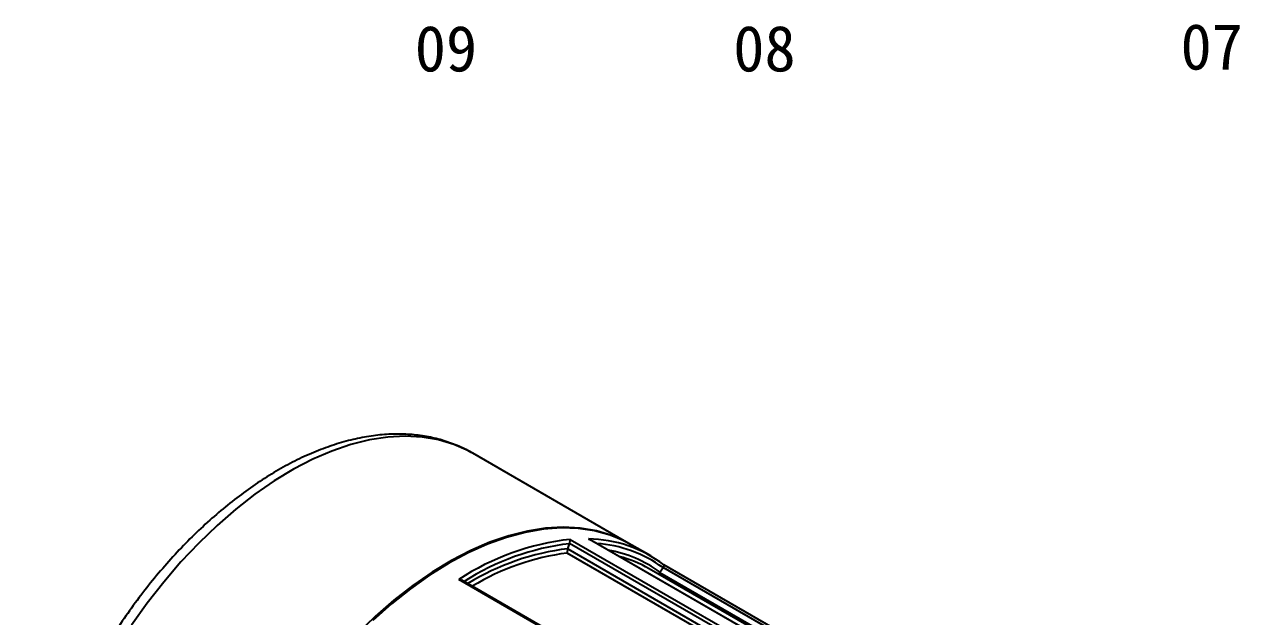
# Model space of a CAD drawing. Header units: millimetres. Extents: x 2517 to 6633, y 792 to 3241.
# Drawn here: x 3158.58 to 3204.94, y 1594.97 to 1617.57 of the extents above; entities that cross this region are included whole.
import ezdxf

# ---------------------------------------------------------------- set-up
doc = ezdxf.new("R2010")
doc.units = ezdxf.units.MM
doc.layers.add('实线', color=7, linetype='Continuous', lineweight=25)
doc.styles.get("Standard").update_dxf_attribs({"font": 'simfang.ttf'})

msp = doc.modelspace()

# ---------------------------------------------------------------- linework, layer by layer
at = {"layer": '实线'}
for p, q in [((3181.7098, 1597.7259), (3175.6853, 1601.2038)), ((3186.8866, 1594.0168), (3180.0983, 1597.9356)), ((3179.3106, 1597.5553), (3186.0138, 1593.6856)), ((3179.3124, 1597.5612), (3179.3765, 1597.7531)), ((3186.0815, 1593.8881), (3179.378, 1597.7579)), ((3179.4034, 1597.9181), (3186.1916, 1593.9993)), ((3186.907, 1594.0112), (3180.1435, 1597.9157)), ((3182.4735, 1597.2851), (3181.7523, 1597.7015)), ((3185.9051, 1593.5744), (3179.2866, 1597.3952)), ((3189.0368, 1592.9766), (3182.4182, 1596.7974)), ((3182.8243, 1596.66), (3189.5275, 1592.7903)), ((3182.8277, 1596.6653), (3182.9441, 1596.8393)), ((3189.6504, 1592.9738), (3182.9469, 1596.8437)), ((3189.7631, 1593.0315), (3182.9812, 1596.9466)), ((3181.9812, 1592.4433), (3175.1509, 1596.3864)), ((3182.0271, 1592.4609), (3175.2751, 1596.3587))]:
    msp.add_line(p, q, dxfattribs=at)
at = {"layer": '实线', "flags": 128}
for points in [[(3175.6853, 1601.2038), (3175.5208, 1601.2944), (3174.9685, 1601.5402), (3174.3812, 1601.7165), (3173.7621, 1601.8224), (3173.1148, 1601.8573), (3172.4429, 1601.8209), (3171.7501, 1601.7136), (3171.0403, 1601.5358), (3170.3175, 1601.2886), (3169.5857, 1600.9734), (3168.849, 1600.5919), (3168.1116, 1600.1462), (3167.3775, 1599.6389), (3166.6508, 1599.0728), (3165.9357, 1598.451), (3165.2361, 1597.7771), (3164.5559, 1597.0548), (3163.8989, 1596.2881), (3163.2689, 1595.4813), (3162.6693, 1594.639)], [(3181.731, 1597.7136), (3181.5454, 1597.8165), (3180.993, 1598.0623), (3180.4057, 1598.2386), (3179.7867, 1598.3445), (3179.1394, 1598.3794), (3178.4675, 1598.343), (3177.7747, 1598.2357), (3177.0649, 1598.0579), (3176.3421, 1597.8107), (3175.6103, 1597.4955), (3174.8736, 1597.114), (3174.1361, 1596.6683), (3173.402, 1596.161), (3172.6754, 1595.5949), (3171.9602, 1594.9731), (3171.2606, 1594.2992)], [(3181.7523, 1597.7015), (3181.4871, 1597.8433), (3180.928, 1598.0761), (3180.3345, 1598.2393), (3179.7099, 1598.332), (3179.0577, 1598.3535), (3178.3816, 1598.3038), (3177.6853, 1598.1832), (3176.9728, 1597.9924), (3176.248, 1597.7323), (3175.515, 1597.4045), (3174.7778, 1597.0108), (3174.0407, 1596.5534), (3173.3077, 1596.0349), (3172.5829, 1595.4581), (3171.8703, 1594.8263)]]:
    msp.add_lwpolyline(points, dxfattribs=at)
at = {"layer": '实线'}
for centre, radius, start, end in [((3180.0219, 1593.0194), 4.9168, 53.02351, 89.10902), ((3180.4816, 1588.2559), 9.7221, 96.36746, 123.25086), ((3180.5303, 1588.2003), 9.6222, 96.88667, 122.53489), ((3180.4382, 1588.2296), 9.3992, 96.87934, 121.68315), ((3180.0871, 1592.937), 4.8363, 53.79031, 86.18861), ((3180.0651, 1592.9141), 4.6587, 53.63089, 80.25019), ((3180.4899, 1588.156), 9.3173, 97.42021, 121.14507), ((3180.1162, 1592.7924), 4.6195, 60.10952, 75.53749), ((3183.3836, 1582.563), 16.8284, 126.43803, 130.56411)]:
    msp.add_arc(centre, radius, start, end, dxfattribs=at)
for points, knots in [([(3175.6754, 1601.2063), (3175.6608, 1601.2158), (3175.4772, 1601.3344), (3175.0917, 1601.5058), (3174.5215, 1601.714), (3173.9205, 1601.853), (3173.2957, 1601.9304), (3172.6479, 1601.9436), (3171.9799, 1601.8926), (3171.2948, 1601.7768), (3170.5959, 1601.5965), (3169.8873, 1601.3524), (3169.1728, 1601.0458), (3168.4567, 1600.6785), (3167.7428, 1600.2529), (3167.0348, 1599.7716), (3166.3364, 1599.2375), (3165.6507, 1598.6534), (3164.981, 1598.0227), (3164.3303, 1597.3486), (3163.7016, 1596.6344), (3163.0978, 1595.8837), (3162.5215, 1595.1003), (3161.9755, 1594.2879), (3161.4624, 1593.4505), (3160.9845, 1592.592), (3160.5443, 1591.7167), (3160.1437, 1590.8286), (3159.7849, 1589.932), (3159.4696, 1589.0312), (3159.1995, 1588.1302), (3158.9761, 1587.2333), (3158.8008, 1586.3446), (3158.6748, 1585.4684), (3158.599, 1584.6086), (3158.5745, 1583.7693), (3158.6018, 1582.9546), (3158.6816, 1582.1688), (3158.814, 1581.416), (3158.999, 1580.7008), (3159.236, 1580.0276), (3159.5236, 1579.4009), (3159.86, 1578.8246), (3160.2427, 1578.303), (3160.6675, 1577.8369), (3161.1354, 1577.4362), (3161.4857, 1577.178), (3161.6886, 1577.0721), (3161.7122, 1577.0598)], [0, 0, 0, 0, 0.0018725, 0.0234311, 0.0449803, 0.0665986, 0.0883635, 0.1103288, 0.1325186, 0.1549272, 0.1775256, 0.2002712, 0.2231181, 0.2460253, 0.2689601, 0.2918955, 0.3148171, 0.3377181, 0.3605962, 0.3834514, 0.4062859, 0.4291027, 0.4519056, 0.4746986, 0.497486, 0.5202722, 0.5430613, 0.5658567, 0.5886631, 0.611485, 0.6343267, 0.6571926, 0.6800862, 0.7030105, 0.7259666, 0.7489535, 0.771966, 0.7949933, 0.8180089, 0.8409811, 0.8638672, 0.8866169, 0.9091792, 0.9315138, 0.9536039, 0.9754646, 0.997144, 1, 1, 1, 1]), ([(3180.0983, 1597.9356), (3180.0989, 1597.9354), (3180.113, 1597.9308), (3180.1294, 1597.9259), (3180.1418, 1597.9161), (3180.1431, 1597.9151)], [0, 0, 0, 0, 0.0339883, 0.8979172, 1, 1, 1, 1]), ([(3179.3106, 1597.5553), (3179.3005, 1597.5202), (3179.2933, 1597.483), (3179.2858, 1597.4277), (3179.2851, 1597.4077), (3179.2866, 1597.3952)], [0, 0, 0, 0, 0.5, 0.5, 1, 1, 1, 1]), ([(3179.378, 1597.7579), (3179.3884, 1597.7931), (3179.396, 1597.8306), (3179.404, 1597.8862), (3179.4048, 1597.906), (3179.4034, 1597.9181)], [0, 0, 0, 0, 0.5, 0.5, 1, 1, 1, 1]), ([(3182.8243, 1596.66), (3182.8189, 1596.6507), (3182.8081, 1596.6321), (3182.7953, 1596.6046), (3182.7913, 1596.5912), (3182.789, 1596.5833)], [0, 0, 0, 0, 0.2951583, 0.5886239, 1, 1, 1, 1]), ([(3182.9809, 1596.9459), (3182.9823, 1596.9449), (3182.9868, 1596.9419), (3182.9856, 1596.9256), (3182.9764, 1596.8989), (3182.9634, 1596.8714), (3182.9524, 1596.8529), (3182.9469, 1596.8437)], [0, 0, 0, 0, 0.1534237, 0.4641487, 0.6894, 0.8442649, 1, 1, 1, 1]), ([(3175.1509, 1596.3864), (3175.1515, 1596.3864), (3175.1581, 1596.3865), (3175.1884, 1596.3859), (3175.2325, 1596.3801), (3175.2635, 1596.3634), (3175.2745, 1596.3575)], [0, 0, 0, 0, 0.0130177, 0.1511757, 0.6972855, 1, 1, 1, 1])]:
    msp.add_open_spline(points, degree=3, knots=knots, dxfattribs=at)
for points in [[(3179.3124, 1597.5612), (3179.3117, 1597.5592), (3179.3111, 1597.5573), (3179.3106, 1597.5553)], [(3179.378, 1597.7579), (3179.3775, 1597.7563), (3179.377, 1597.7547), (3179.3765, 1597.7531)], [(3182.8277, 1596.6653), (3182.8265, 1596.6636), (3182.8254, 1596.6618), (3182.8243, 1596.66)], [(3182.9469, 1596.8437), (3182.946, 1596.8422), (3182.9451, 1596.8407), (3182.9441, 1596.8393)]]:
    msp.add_open_spline(points, degree=3, dxfattribs=at)

# ---------------------------------------------------------------- texts
at = {"layer": '实线', "char_height": 1.75, "width": 10.793376, "attachment_point": 5}
for s, insert in [('  09', (3173.4747, 1616.6342)), ('  08', (3185.6229, 1616.6342)), ('  07', (3202.6828, 1616.7043))]:
    msp.add_mtext(s, dxfattribs=dict(at, insert=insert))

doc.saveas('drawing.dxf')
